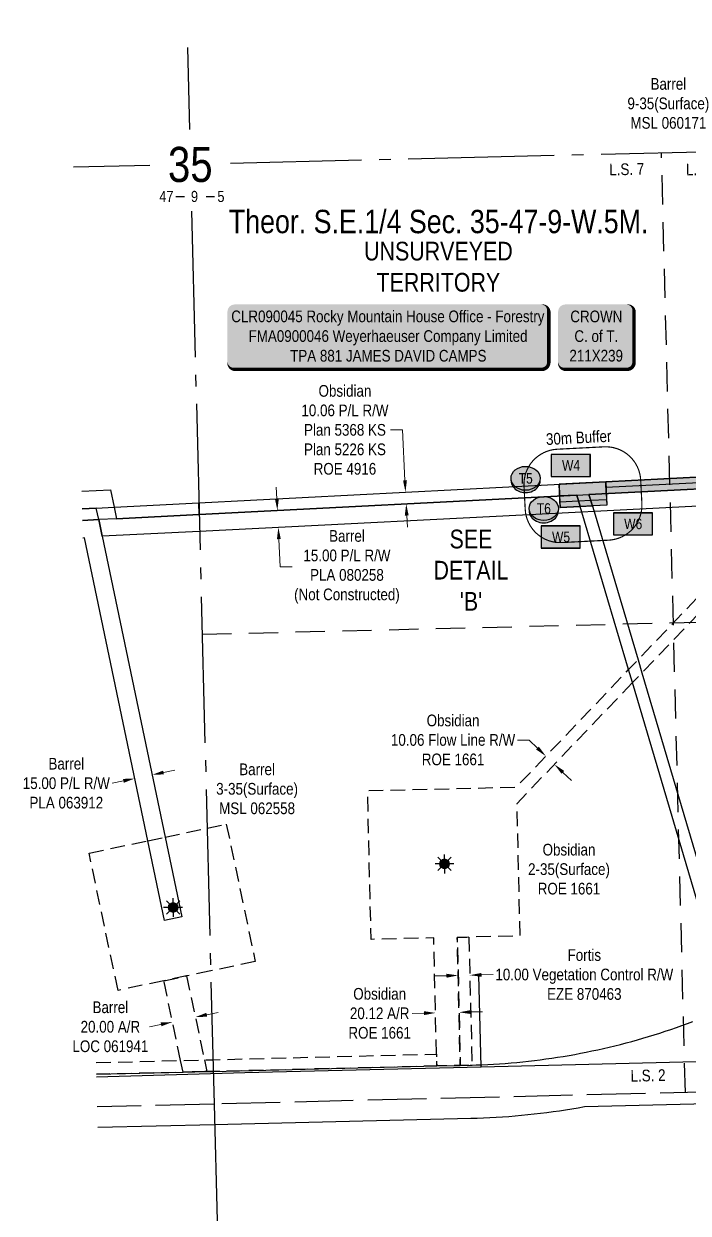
# Model space of a CAD drawing. Extents: x 618227 to 621713, y 5883152 to 5886003.
# Drawn here: x 619818 to 620386, y 5883752 to 5884770 of the extents above; entities that cross this region are included whole.
import ezdxf
from ezdxf.enums import TextEntityAlignment as Align

# ---------------------------------------------------------------- set-up
doc = ezdxf.new("R2010")
doc.units = 0
doc.header["$LTSCALE"] = 5
doc.header["$PDSIZE"] = 0.5
for name, pattern in [('foc-ACCESSROAD', [3.75, 2.5, -1.25]), ('foc-EZE', [3.75, 2.5, -1.25]), ('foc-FLOWLINE', [3.75, 2.5, -1.25]), ('foc-LSD', [8, 5, -3]), ('foc-QUARTERLINE', [33, 25, -3, 2, -3]), ('foc-UNSURVEYED', [12.5, 10, -2.5])]:
    doc.linetypes.add(name, pattern=pattern)
doc.layers.get('Defpoints').update_dxf_attribs({"color": 9})
for name, color, linetype in [('10', 1, 'Continuous'), ('9', 3, 'Continuous'), ('AS-OWNER', 7, 'Continuous'), ('AS-POWER', 104, 'foc-POWER'), ('AS-SURFACE IMPACT', 7, 'Continuous'), ('C-RW', 13, 'Continuous'), ('C-SYMBOL', 7, 'Continuous'), ('C-WS', 13, 'foc-ACCESSROAD'), ('C-WS-S', 13, 'Continuous'), ('DETAIL-T', 7, 'Continuous'), ('F-AR', 190, 'foc-ACCESSROAD'), ('F-EZE', 190, 'foc-FLOWLINE'), ('F-RW', 190, 'Continuous'), ('F-WS', 190, 'foc-ACCESSROAD'), ('F-WS-S', 190, 'Continuous'), ('L-QSEC', 8, 'foc-QUARTERLINE'), ('L-SECLBL', 7, 'Continuous'), ('L-SECTION-LSD', 7, 'foc-LSD'), ('L-TITLEDB', 4, 'Continuous'), ('L-UNS-T', 3, 'Continuous'), ('L-USEC', 7, 'foc-UNSURVEYED'), ('P-BUFFER OUTLINE 30m', 40, 'foc-EZE'), ('P-BUFFER-T', 40, 'Continuous'), ('P-CROSSINGS', 250, 'Continuous'), ('P-TEMP-BLOCKS', 250, 'Continuous'), ('P-TEMP-H', 41, 'Continuous'), ('P-TEMP_WORKSPACE', 46, 'Continuous'), ('P-WORKAREA', 113, 'Continuous'), ('P-WORKAREA-H', 111, 'Continuous')]:
    doc.layers.add(name, color=color, linetype=linetype)
for name, color, linetype, lineweight in [('C-AR-T', 13, 'Continuous', 9), ('C-RW-T', 13, 'Continuous', 9), ('C-WS-T', 13, 'Continuous', 9), ('F-AR-T', 190, 'Continuous', 9), ('F-EZE-T', 190, 'Continuous', 9), ('F-RW-T', 190, 'Continuous', 9), ('F-WS-T', 190, 'Continuous', 9)]:
    doc.layers.add(name, color=color, linetype=linetype, lineweight=lineweight)
doc.styles.add('100L', font='ARIALN.TTF', dxfattribs={"height": 11})
doc.styles.add('175L', font='ARIALN.TTF', dxfattribs={"height": 20})
doc.styles.add('80', font='ARIALN.TTF', dxfattribs={"height": 10})
doc.styles.add('80CG', font='ARIALN.TTF', dxfattribs={"height": 10})
doc.styles.add('80L', font='ARIALN.TTF', dxfattribs={"height": 10})
doc.styles.add('foc-LtypeFont', font='ARIALN.TTF', dxfattribs={"height": 7.35})
doc.styles.add('SIMPLEX', font='ARIALN.TTF')
doc.linetypes.add('foc-POWER', pattern='A,6,-1,["P",foc-LtypeFont,S=0.2,R=0,X=-0.625,Y=-0.75],-1.24,4', length=12.24)
doc.dimstyles.new('Compass 5 000', dxfattribs={"dimscale": 5, "dimtxt": 9, "dimasz": 2, "dimexe": 0.2, "dimexo": 0.0625, "dimgap": 0.5, "dimtad": 0, "dimtih": 1, "dimtoh": 1, "dimzin": 0, "dimdsep": 46, "dimtxsty": '80CG', "dimcen": 0.1, "dimse1": 1, "dimse2": 1, "dimclrd": 256, "dimclrt": 256, "dimaunit": 1, "dimadec": 4, "dimazin": 0, "dimtfac": 0.06, "dimtofl": 0, "dimtmove": 0, "dimatfit": 1, "dimfxl": 0.2, "dimtolj": 1, "dimtzin": 0, "dimlwd": -1, "dimarcsym": 0})

# ---------------------------------------------------------------- blocks, each defined once
blk = doc.blocks.new('L-SECLBL')
at = {"layer": '9', "color": 7}
for p, q in [((-5.1, -27.8), (-12.3, -27.8)), ((20.7, -27.8), (13.5, -27.8))]:
    blk.add_line(p, q, dxfattribs=at)
at = {"layer": '10', "color": 2, "style": 'SIMPLEX'}
blk.add_attdef('SEC', text='', height=30, dxfattribs=at).set_placement((0, 0), align=Align.MIDDLE)
at = {"layer": '10', "color": 5, "style": '80L'}
blk.add_attdef('TWP', text='', height=9.5, dxfattribs=at).set_placement((-14.4, -27.4), align=Align.MIDDLE_RIGHT)
blk.add_attdef('RGE', text='', height=9.5, dxfattribs=at).set_placement((3.6, -27.4), align=Align.MIDDLE_CENTER)
blk.add_attdef('MER', text='', height=9.5, dxfattribs=at).set_placement((23.2, -27.4), align=Align.MIDDLE_LEFT)
blk = doc.blocks.new('*D21')
at = {"layer": 'Defpoints', "color": 0, "transparency": 16777216}
for p in [(620189.3, 5883959.2), (620199.3, 5883959.5), (620199.3, 5883956)]:
    blk.add_point(p, dxfattribs=at)
at = {"layer": 'F-EZE-T', "transparency": 16777216}
for p, q in [((620209.3, 5883956.2), (620219.3, 5883956.5)), ((620179.4, 5883955.5), (620169.4, 5883955.3))]:
    blk.add_line(p, q, dxfattribs=at)
for points in [[(620179.3, 5883957.2), (620179.4, 5883953.8), (620189.4, 5883955.8)], [(620209.3, 5883957.9), (620209.4, 5883954.6), (620199.3, 5883956)]]:
    blk.add_solid(points, dxfattribs=at)
at = {"layer": 'F-EZE-T', "transparency": 16777216, "insert": (620297.3, 5883956.5), "char_height": 10, "attachment_point": 5, "style": '80CG'}
blk.add_mtext('\\A1;Fortis\\P10.00 Vegetation Control R/W\\PEZE 870463', dxfattribs=at)
blk = doc.blocks.new('*U23')
h = blk.add_hatch(color=255)
edge = h.paths.add_edge_path()
edge.add_line((-131.5, -28.5), (131.5, -28.5))
edge.add_arc((131.5, -22.5), 6, 270, 360)
edge.add_line((137.5, -22.5), (137.5, 21))
edge.add_arc((131.5, 21), 6, 0, 90)
edge.add_line((131.5, 27), (-131.5, 27))
edge.add_arc((-131.5, 21), 6, 90, 180)
edge.add_line((-137.5, 21), (-137.5, -22.5))
edge.add_arc((-131.5, -22.5), 6, 180, 270)
at = {"color": 44, "flags": 128}
blk.add_lwpolyline([(-131.5, -28.5, 3, 3, 0), (131.5, -28.5, 3, 3, 0.414214), (137.5, -22.5, 3, 3, 0), (137.5, 21, 3, 0, 0.414214), (131.5, 27, 0, 0, 0), (-131.5, 27, 0, 0, 0.414214), (-137.5, 21, 0, 0, 0), (-137.5, -22.5, 0, 3, 0.414214)], format="xyseb", close=True, dxfattribs=at)
at = {"color": 44, "style": '80'}
blk.add_attdef('ENTER_TEXT_001', (-36, -5), '', height=10, dxfattribs=at)
blk = doc.blocks.new('*D24')
at = {"layer": 'Defpoints', "color": 0, "transparency": 16777216}
for p in [(619942.7, 5883926.5), (619962.3, 5883930.6), (619944.9, 5883915.9)]:
    blk.add_point(p, dxfattribs=at)
at = {"layer": 'F-AR-T', "transparency": 16777216}
for p, q in [((619974.3, 5883922.1), (619984.1, 5883924.2)), ((619935.1, 5883913.9), (619925.3, 5883911.8))]:
    blk.add_line(p, q, dxfattribs=at)
for points in [[(619934.8, 5883915.5), (619935.5, 5883912.3), (619944.9, 5883915.9)], [(619973.9, 5883923.8), (619974.6, 5883920.5), (619964.5, 5883920.1)]]:
    blk.add_solid(points, dxfattribs=at)
at = {"layer": 'F-AR-T', "transparency": 16777216, "insert": (619891.8, 5883911.8), "char_height": 10, "attachment_point": 5, "style": '80CG'}
blk.add_mtext('\\A1;Barrel\\P20.00 A/R\\PLOC 061941', dxfattribs=at)
blk = doc.blocks.new('*D25')
at = {"layer": 'Defpoints', "color": 0, "transparency": 16777216}
for p in [(620048.4, 5884354.3), (620035.5, 5884339.1), (620049.1, 5884339.8)]:
    blk.add_point(p, dxfattribs=at)
at = {"layer": 'F-RW-T', "transparency": 16777216}
for p, q in [((620034.2, 5884363.6), (620033.7, 5884373.6)), ((620036, 5884329.1), (620037.2, 5884305.3)), ((620037.2, 5884305.3), (620047.2, 5884305.3))]:
    blk.add_line(p, q, dxfattribs=at)
for points in [[(620035.9, 5884363.7), (620032.6, 5884363.5), (620034.7, 5884353.6)], [(620037.6, 5884329.2), (620034.3, 5884329), (620035.5, 5884339.1)]]:
    blk.add_solid(points, dxfattribs=at)
at = {"layer": 'F-RW-T', "transparency": 16777216, "insert": (620094.2, 5884305.3), "char_height": 10, "attachment_point": 5, "style": '80CG'}
blk.add_mtext('\\A1;Barrel\\P15.00 P/L R/W\\PPLA 080258\\P(Not Constructed)', dxfattribs=at)
blk = doc.blocks.new('*D29')
at = {"layer": 'C-RW-T', "transparency": 16777216}
for p, q in [((620141.6, 5884422.5), (620131.6, 5884422.5)), ((620143.8, 5884379.3), (620141.6, 5884422.5)), ((620145.4, 5884349.3), (620145.9, 5884339.3))]:
    blk.add_line(p, q, dxfattribs=at)
for points in [[(620145.5, 5884379.4), (620142.2, 5884379.2), (620144.3, 5884369.3)], [(620147, 5884349.4), (620143.7, 5884349.2), (620144.9, 5884359.3)]]:
    blk.add_solid(points, dxfattribs=at)
at = {"layer": 'Defpoints', "color": 0, "transparency": 16777216}
for p in [(620183.1, 5884371.3), (620144.9, 5884359.3), (620183.6, 5884361.2)]:
    blk.add_point(p, dxfattribs=at)
at = {"layer": 'C-RW-T', "transparency": 16777216, "insert": (620092.5, 5884422.5), "char_height": 10, "attachment_point": 5, "style": '80CG'}
blk.add_mtext('\\A1;Obsidian\\P10.06 P/L R/W\\PPlan 5368 KS\\PPlan 5226 KS\\PROE 4916', dxfattribs=at)
blk = doc.blocks.new('*D30')
at = {"layer": 'C-AR-T', "transparency": 16777216}
for p, q in [((620250, 5884157.2), (620240, 5884157.2)), ((620257.2, 5884150.3), (620250, 5884157.2)), ((620278.9, 5884129.5), (620286.2, 5884122.6))]:
    blk.add_line(p, q, dxfattribs=at)
for points in [[(620258.4, 5884151.5), (620256, 5884149.1), (620264.4, 5884143.4)], [(620280.1, 5884130.7), (620277.8, 5884128.3), (620271.7, 5884136.4)]]:
    blk.add_solid(points, dxfattribs=at)
at = {"layer": 'Defpoints', "color": 0, "transparency": 16777216}
for p in [(620281.4, 5884161.2), (620288.7, 5884154.2), (620264.4, 5884143.4)]:
    blk.add_point(p, dxfattribs=at)
at = {"layer": 'C-AR-T', "transparency": 16777216, "insert": (620185, 5884157.2), "char_height": 10, "attachment_point": 5, "style": '80CG'}
blk.add_mtext('\\A1;Obsidian\\P10.06 Flow Line R/W\\PROE 1661', dxfattribs=at)
blk = doc.blocks.new('*U43')
h = blk.add_hatch(color=255)
edge = h.paths.add_edge_path()
edge.add_line((-26.5, -28.5), (26.5, -28.5))
edge.add_arc((26.5, -22.5), 6, 270, 360)
edge.add_line((32.5, -22.5), (32.5, 21))
edge.add_arc((26.5, 21), 6, 0, 90)
edge.add_line((26.5, 27), (-26.5, 27))
edge.add_arc((-26.5, 21), 6, 90, 180)
edge.add_line((-32.5, 21), (-32.5, -22.5))
edge.add_arc((-26.5, -22.5), 6, 180, 270)
at = {"color": 14, "flags": 128}
blk.add_lwpolyline([(-26.5, -28.5, 3, 3, 0), (26.5, -28.5, 3, 3, 0.414214), (32.5, -22.5, 3, 3, 0), (32.5, 21, 3, 0, 0.414214), (26.5, 27, 0, 0, 0), (-26.5, 27, 0, 0, 0.414214), (-32.5, 21, 0, 0, 0), (-32.5, -22.5, 0, 3, 0.414214)], format="xyseb", close=True, dxfattribs=at)
at = {"color": 14, "style": '80'}
blk.add_attdef('ENTER_TEXT_001', (-26.8, -4.9), '', height=10, dxfattribs=at)
blk = doc.blocks.new('GAS')
h = blk.add_hatch(color=255)
h.dxf.hatch_style = 1
edge = h.paths.add_edge_path()
edge.add_arc((0, 0), 0.9, 0, 360)
for p, q in [((-0.81, 0), (-1.62, 0)), ((-0.57, 0.57), (-1.14, 1.14)), ((0, 0.81), (0, 1.62)), ((0.57, 0.57), (1.14, 1.14)), ((1.62, 0), (0.81, 0)), ((-0.57, -0.57), (-1.14, -1.14)), ((0, -0.81), (0, -1.62)), ((1.14, -1.14), (0.57, -0.57))]:
    blk.add_line(p, q)
blk.add_circle((0, 0), 0.8)
blk = doc.blocks.new('Well_proximity')
h = blk.add_hatch(color=191)
h.dxf.hatch_style = 1
edge = h.paths.add_edge_path()
edge.add_ellipse((0, 0), major_axis=(-12.5, 0), ratio=0.816297, start_angle=0, end_angle=360)
h = blk.add_hatch(color=250)
h.dxf.hatch_style = 1
edge = h.paths.add_edge_path()
edge.add_ellipse((0, -2), major_axis=(-12.5, 0), ratio=0.816297, start_angle=0, end_angle=180)
edge.add_line((12.5, -2), (12.5, 0))
edge.add_ellipse((0, 0), major_axis=(-12.5, 0), ratio=0.816297, start_angle=0, end_angle=180, ccw=False)
edge.add_line((-12.5, 0), (-12.5, -2))
at = {"color": 250}
blk.add_ellipse((0, 0), major_axis=(-12.5, 0), ratio=0.816297, dxfattribs=at)
blk.add_ellipse((0, -2), major_axis=(-12.5, 0), ratio=0.816297, start_param=0, end_param=3.141593, dxfattribs=at)
at = {"color": 250, "style": '80L'}
blk.add_attdef('CROSSING', text='', height=9, dxfattribs=at).set_placement((0.1, 0), align=Align.MIDDLE_CENTER)
blk = doc.blocks.new('Temp_Area')
h = blk.add_hatch(color=191)
h.dxf.hatch_style = 1
h.paths.add_polyline_path([(-16.8, -9.4), (16.3, -9.4), (16.3, 9.1), (-16.8, 9.1)])
at = {"color": 250}
for points in [[(-17, -9.6), (16.5, -9.6), (16.5, 9.3), (-17, 9.3)], [(-16.9, -9.5), (16.4, -9.5), (16.4, 9.2), (-16.9, 9.2)]]:
    blk.add_lwpolyline(points, close=True, dxfattribs=at)
at = {"color": 250, "style": '80L'}
blk.add_attdef('TEMPORARY', text='', height=9, dxfattribs=at).set_placement((0, -0.1), align=Align.MIDDLE_CENTER)
blk = doc.blocks.new('Temp_Area3')
h = blk.add_hatch(color=111)
h.dxf.hatch_style = 1
h.paths.add_polyline_path([(-16.8, -9.4), (16.3, -9.4), (16.3, 9.1), (-16.8, 9.1)])
at = {"color": 250}
for points in [[(-17, -9.6), (16.5, -9.6), (16.5, 9.3), (-17, 9.3)], [(-16.9, -9.5), (16.4, -9.5), (16.4, 9.2), (-16.9, 9.2)]]:
    blk.add_lwpolyline(points, close=True, dxfattribs=at)
at = {"color": 250, "style": '80L'}
blk.add_attdef('TEMPORARY', text='', height=9, dxfattribs=at).set_placement((0, -0.1), align=Align.MIDDLE_CENTER)
blk = doc.blocks.new('*D51')
at = {"layer": 'C-AR-T', "transparency": 16777216}
for p, q in [((620160, 5883923.5), (620150, 5883923.3)), ((620200.1, 5883924.5), (620210.1, 5883924.7))]:
    blk.add_line(p, q, dxfattribs=at)
at = {"layer": 'C-AR-T', "linetype": 'Continuous', "transparency": 16777216}
for points in [[(620200.1, 5883926.1), (620200.2, 5883922.8), (620190.1, 5883924.2)], [(620160, 5883925.2), (620160, 5883921.8), (620170, 5883923.7)]]:
    blk.add_solid(points, dxfattribs=at)
at = {"layer": 'Defpoints', "color": 0, "linetype": 'Continuous', "transparency": 16777216}
for p in [(620170, 5883924.8), (620170, 5883923.7), (620190.1, 5883925.2)]:
    blk.add_point(p, dxfattribs=at)
at = {"layer": 'C-AR-T', "linetype": 'Continuous', "transparency": 16777216, "insert": (620122.2, 5883923.3), "char_height": 10, "attachment_point": 5, "style": '80CG'}
blk.add_mtext('\\A1;Obsidian\\P20.12 A/R\\PROE 1661', dxfattribs=at)
blk = doc.blocks.new('*D52')
at = {"layer": 'Defpoints', "color": 0, "linetype": 'Continuous', "transparency": 16777216}
for p in [(619902.3, 5884174), (619917.1, 5884177.1), (619927.5, 5884127.4)]:
    blk.add_point(p, dxfattribs=at)
at = {"layer": 'F-RW-T', "transparency": 16777216}
for p, q in [((619937.3, 5884129.4), (619947, 5884131.5)), ((619903, 5884122.2), (619893.2, 5884120.2))]:
    blk.add_line(p, q, dxfattribs=at)
at = {"layer": 'F-RW-T', "linetype": 'Continuous', "transparency": 16777216}
for points in [[(619936.9, 5884131), (619937.6, 5884127.8), (619927.5, 5884127.4)], [(619902.6, 5884123.9), (619903.3, 5884120.6), (619912.7, 5884124.3)]]:
    blk.add_solid(points, dxfattribs=at)
at = {"layer": 'F-RW-T', "linetype": 'Continuous', "transparency": 16777216, "insert": (619854.1, 5884120.2), "char_height": 10, "attachment_point": 5, "style": '80CG'}
blk.add_mtext('\\A1;Barrel\\P15.00 P/L R/W\\PPLA 063912', dxfattribs=at)

msp = doc.modelspace()

# ---------------------------------------------------------------- hatches: boundary and pattern name
at = {"layer": 'P-TEMP-H'}
for points in [[(620276.162, 5884366.003), (620276.672, 5884356.073), (620293.831, 5884356.955), (620290.964, 5884366.763)], [(620301.293, 5884367.294), (620316.094, 5884368.056), (620316.605, 5884358.126), (620304.2, 5884357.488)]]:
    msp.add_hatch(color=256, dxfattribs=at).paths.add_polyline_path(points)
at = {"layer": 'P-WORKAREA-H'}
h = msp.add_hatch(color=256, dxfattribs=at)
h.dxf.hatch_style = 1
h.paths.add_polyline_path([(620664.31, 5884455.294), (620654.295, 5884455.045), (620651.822, 5884395.383), (620512.64, 5884388.221), (620497.821, 5884387.458), (620315.579, 5884378.092), (620316.092, 5884368.109), (620498.335, 5884377.475), (620513.154, 5884378.238), (620661.433, 5884385.868)])
h = msp.add_hatch(color=256, dxfattribs=at)
h.dxf.hatch_style = 1
h.paths.add_polyline_path([(620275.646, 5884376.039), (620276.162, 5884366.003), (620290.964, 5884366.763), (620293.831, 5884356.955), (620304.2, 5884357.488), (620301.293, 5884367.294), (620316.094, 5884368.056), (620315.579, 5884378.092)])

# ---------------------------------------------------------------- linework, layer by layer
at = {"layer": 'AS-POWER', "flags": 128}
msp.add_lwpolyline([(619879.929, 5883869.019), (620006.715, 5883872.586), (620208.956, 5883877.456), (620206.904, 5883955.884)], dxfattribs=at)
at = {"layer": 'C-RW'}
for points in [[(620416.185, 5883944.421), (620338.545, 5884206.276), (620335.231, 5884217.444), (620295.22, 5884352.202), (620290.964, 5884366.764), (619967.754, 5884350.147), (619967.5, 5884360.202), (620497.821, 5884387.458)], [(620480.485, 5884376.502), (620301.293, 5884367.295), (620301.293, 5884367.295), (620305.611, 5884352.73), (620343.238, 5884225.817), (620346.551, 5884214.643), (620426.093, 5883946.374)]]:
    msp.add_lwpolyline(points, dxfattribs=at)
at = {"layer": 'Defpoints', "color": 1}
msp.add_lwpolyline([(620659.302, 5884455.17), (620656.628, 5884390.626), (620512.897, 5884383.229), (620498.078, 5884382.467), (620315.835, 5884373.1)], dxfattribs=at)
at = {"layer": 'Defpoints', "color": 2, "flags": 128}
msp.add_lwpolyline([(620276.672, 5884356.073), (620275.646, 5884376.039), (620315.579, 5884378.092), (620316.605, 5884358.126), (620276.672, 5884356.073)], dxfattribs=at)
at = {"layer": 'Defpoints', "color": 4, "flags": 128}
for points in [[(620302.746, 5884362.391), (620316.35, 5884363.091)], [(620276.417, 5884361.038), (620292.397, 5884361.859)], [(620292.397, 5884361.859), (620302.746, 5884362.391)]]:
    msp.add_lwpolyline(points, dxfattribs=at)
at = {"layer": 'F-AR'}
msp.add_lwpolyline([(619972.197, 5883883.472), (619974.295, 5883873.515), (619953.96, 5883873.02), (619951.861, 5883882.977), (619937.48, 5883951.202), (619957.051, 5883955.328), (619972.197, 5883883.472)], close=True, dxfattribs=at)
at = {"layer": 'F-EZE', "flags": 128}
msp.add_lwpolyline([(620198.549, 5883988.609), (620201.22, 5883879.041), (620199.715, 5883879.004), (620191.206, 5883878.795), (620188.574, 5883988.37), (620198.549, 5883988.609)], close=True, dxfattribs=at)
msp.add_lwpolyline([(619879.62, 5883881.219), (619951.861, 5883882.977), (619972.197, 5883883.472), (619979.554, 5883883.652), (620170.835, 5883888.523), (620171.08, 5883878.305), (619979.807, 5883873.649), (619974.295, 5883873.515), (619953.96, 5883873.02), (619879.873, 5883871.217)], dxfattribs=at)
at = {"layer": 'F-RW'}
for points in [[(619867.254, 5884370.077), (619891.77, 5884371.337), (619894.917, 5884356.465), (619897.023, 5884346.507), (619967.754, 5884350.147), (620290.964, 5884366.763), (620301.293, 5884367.294), (620480.485, 5884376.501), (620487.698, 5884376.872), (620495.12, 5884377.254), (620502.511, 5884377.634), (620682.842, 5884386.907), (620705.095, 5884388.053), (620747.631, 5884390.241), (620757.621, 5884390.755), (620759.633, 5884390.858), (620773.526, 5884391.572), (620803.661, 5884393.117), (620805.864, 5884393.23), (620815.984, 5884393.748), (621017.366, 5884404.065), (621395.395, 5884403.038)], [(621700.274, 5884387.328), (621600.271, 5884387.597), (621405.853, 5884388.113), (621395.783, 5884388.14), (621017.583, 5884389.166), (620814.343, 5884378.765), (620804.04, 5884378.238), (620773.906, 5884376.696), (620757.689, 5884375.865), (620747.844, 5884375.359), (620690.05, 5884372.399), (620667.805, 5884371.26), (620487.587, 5884362.037), (620480.24, 5884361.661), (620472.786, 5884361.28), (620305.611, 5884352.73), (620295.093, 5884352.195), (619968.12, 5884335.675), (619884.793, 5884331.465), (619881.797, 5884345.724), (619879.721, 5884355.684), (619867.634, 5884355.063)], [(619867.634, 5884355.063), (619879.721, 5884355.684), (619894.917, 5884356.465), (619967.5, 5884360.202), (619967.754, 5884350.147), (619897.023, 5884346.507), (619881.797, 5884345.724), (619867.888, 5884345.009)], [(619867.888, 5884345.009), (619881.797, 5884345.724), (619884.793, 5884331.465), (619938.605, 5884074.075), (619952.88, 5884005.916), (619938.199, 5884002.842), (619923.927, 5884070.982), (619869.665, 5884330.075), (619868.268, 5884330.004)]]:
    msp.add_lwpolyline(points, dxfattribs=at)
at = {"layer": 'F-WS'}
msp.add_lwpolyline([(619937.48, 5883951.202), (619898.34, 5883942.954), (619873.588, 5884060.373), (619923.927, 5884070.982), (619938.605, 5884074.075), (619974.546, 5884081.65), (619991.008, 5884085.12), (620015.76, 5883967.704), (619977.632, 5883959.668), (619957.051, 5883955.328), (619937.48, 5883951.202)], close=True, dxfattribs=at)
at = {"layer": 'L-QSEC'}
for p, q in [((619957.65, 5884749.596), (619959.419, 5884679.645)), ((620766.443, 5884669.262), (619994.674, 5884650.503)), ((619925.438, 5884648.82), (619860.243, 5884647.235)), ((619961.188, 5884609.693), (619980.513, 5883845.739)), ((619980.513, 5883845.739), (619983.041, 5883745.808))]:
    msp.add_line(p, q, dxfattribs=at)
at = {"layer": 'L-SECTION-LSD'}
for p, q in [((620383.73, 5883855.595), (620363.31, 5884659.463)), ((619970.345, 5884247.702), (620776.695, 5884267.357))]:
    msp.add_line(p, q, dxfattribs=at)
at = {"layer": 'L-TITLEDB'}
msp.add_lwpolyline([(620426.143, 5883846.414), (620297.387, 5883843.28), (620292.04, 5883842.327), (620286.685, 5883841.421), (620281.322, 5883840.561), (620275.952, 5883839.748), (620270.575, 5883838.982), (620265.192, 5883838.262), (620259.802, 5883837.59), (620254.407, 5883836.964), (620249.007, 5883836.386), (620243.602, 5883835.854), (620238.192, 5883835.37), (620232.779, 5883834.932), (620227.361, 5883834.542), (620221.941, 5883834.198), (620216.518, 5883833.902), (620211.093, 5883833.654), (620205.665, 5883833.452), (620200.236, 5883833.297), (619980.963, 5883827.96), (619881.029, 5883825.527)], dxfattribs=at)
at = {"layer": 'L-USEC'}
for p, q in [((620786.947, 5883865.452), (619980.513, 5883845.739)), ((619980.513, 5883845.739), (619880.58, 5883843.297))]:
    msp.add_line(p, q, dxfattribs=at)
at = {"layer": 'P-BUFFER OUTLINE 30m', "const_width": 1}
msp.add_lwpolyline([(620245.696, 5884374.5), (620246.723, 5884354.534, 0.41421356), (620278.211, 5884326.124), (620318.144, 5884328.176, 0.41421356), (620346.554, 5884359.665), (620345.528, 5884379.631, 0.41421356), (620314.039, 5884408.041), (620274.107, 5884405.989, 0.41421356)], format="xyb", close=True, dxfattribs=at)
at = {"layer": 'P-TEMP_WORKSPACE'}
for points in [[(620276.162, 5884366.003), (620276.672, 5884356.073), (620293.831, 5884356.955), (620290.964, 5884366.763)], [(620301.293, 5884367.294), (620316.094, 5884368.056), (620316.605, 5884358.126), (620304.2, 5884357.488)]]:
    msp.add_lwpolyline(points, close=True, dxfattribs=at)
at = {"layer": 'P-WORKAREA'}
msp.add_lwpolyline([(620275.646, 5884376.039), (620276.162, 5884366.003), (620290.964, 5884366.763), (620293.831, 5884356.955), (620304.2, 5884357.488), (620301.293, 5884367.294), (620316.094, 5884368.056), (620315.579, 5884378.092)], close=True, dxfattribs=at)

# ---------------------------------------------------------------- block references
at = {"layer": 'AS-OWNER', "color": 2}
ref = msp.add_blockref('*U43', (620307.364, 5884502.827), dxfattribs=dict(at, xscale=0.999634, yscale=0.999634, zscale=0.999634))
ref.add_attrib('ENTER_TEXT_001', 'CROWN', (620285.312, 5884514.595), dxfattribs={"layer": '0', "color": 14, "height": 9.9963, "style": '80'})
ref.add_attrib('ENTER_TEXT_002', 'C. of T.', (620288.807, 5884497.757), dxfattribs={"layer": '0', "color": 14, "height": 9.9963, "style": '80'})
ref.add_attrib('ENTER_TEXT_003', '211X239', (620284.538, 5884481.056), dxfattribs={"layer": '0', "color": 14, "height": 9.9963, "style": '80'})
at = {"layer": 'AS-SURFACE IMPACT'}
ref = msp.add_blockref('*U23', (620129.446, 5884502.827), dxfattribs=dict(at, xscale=0.999634, yscale=0.999634, zscale=0.999634))
ref.add_attrib('ENTER_TEXT_001', 'CLR090045 Rocky Mountain House Office - Forestry', (619995.239, 5884514.663), dxfattribs={"layer": '0', "color": 44, "height": 9.99634, "style": '80'})
ref.add_attrib('ENTER_TEXT_002', 'FMA0900046 Weyerhaeuser Company Limited', (620010.035, 5884497.825), dxfattribs={"layer": '0', "color": 44, "height": 9.99634, "style": '80'})
ref.add_attrib('ENTER_TEXT_003', 'TPA 881 JAMES DAVID CAMPS', (620045.602, 5884480.987), dxfattribs={"layer": '0', "color": 44, "height": 9.99634, "style": '80'})
at = {"layer": 'C-WS-S', "xscale": 4.99817, "yscale": 4.99817, "zscale": 4.99817}
msp.add_blockref('GAS', (620177.642, 5884051.223), dxfattribs=at)
at = {"layer": 'F-WS-S', "xscale": 4.99817, "yscale": 4.99817, "zscale": 4.99817}
msp.add_blockref('GAS', (619945.482, 5884013.915), dxfattribs=at)
at = {"layer": 'L-SECLBL', "color": 2, "xscale": 0.999634, "yscale": 0.999634, "zscale": 0.999634}
msp.add_blockref('L-SECLBL', (619960.177, 5884649.664), dxfattribs=at).add_auto_attribs({'SEC': '35', 'TWP': '47', 'RGE': '9', 'MER': '5'})
at = {"layer": 'P-CROSSINGS', "color": 6, "xscale": 0.999634, "yscale": 0.999634, "zscale": 0.999634}
for p, values in [((620247.066, 5884381.088), {'CROSSING': 'T5'}), ((620262.581, 5884355.26), {'CROSSING': 'T6'})]:
    msp.add_blockref('Well_proximity', p, dxfattribs=at).add_auto_attribs(values)
at = {"layer": 'P-TEMP-BLOCKS', "xscale": 0.999634, "yscale": 0.999634, "zscale": 0.999634}
for name, p, values in [('Temp_Area3', (620285.963, 5884392.25), {'TEMPORARY': 'W4'}), ('Temp_Area', (620339.121, 5884342.213), {'TEMPORARY': 'W6'}), ('Temp_Area', (620277.382, 5884331.071), {'TEMPORARY': 'W5'})]:
    msp.add_blockref(name, p, dxfattribs=at).add_auto_attribs(values)

# ---------------------------------------------------------------- texts
at = {"layer": 'C-SYMBOL', "color": 3, "style": '175L'}
msp.add_text('Theor. S.E.1/4 Sec. 35-47-9-W.5M.', height=19.99268, dxfattribs=at).set_placement((620172.656, 5884584.818), align=Align.BOTTOM_CENTER)
at = {"layer": 'C-WS-T', "insert": (620284.189, 5884046.648), "char_height": 9.99634, "width": 69.41292, "attachment_point": 5, "style": '80CG'}
msp.add_mtext('\\A1;Obsidian\\P2-35(Surface)\\PROE 1661', dxfattribs=at)
at = {"layer": 'DETAIL-T', "color": 3, "insert": (620200.326, 5884302.514), "char_height": 15.9941, "width": 63.61283, "attachment_point": 5, "style": '80CG'}
msp.add_mtext("SEE\\PDETAIL\\P'B'", dxfattribs=at)
at = {"layer": 'F-WS-T', "char_height": 9.99634, "width": 69.41292, "attachment_point": 5, "style": '80CG'}
for s, insert in [('\\A1;Barrel\\P9-35(Surface)\\PMSL 060171', (620369.217, 5884701.81)), ('\\A1;Barrel\\P3-35(Surface)\\PMSL 062558', (620017.318, 5884115.38))]:
    msp.add_mtext(s, dxfattribs=dict(at, insert=insert))
at = {"layer": 'L-UNS-T', "color": 3, "insert": (620172.46, 5884562.04), "char_height": 15.99414, "attachment_point": 5, "style": '80L'}
msp.add_mtext_dynamic_manual_height_columns('UNSURVEYED TERRITORY', width=126.41375, gutter_width=47.5, heights=[0], dxfattribs=at)

# ---------------------------------------------------------------- dimensions: what is measured, and where the dimension line sits
at = {"layer": 'C-AR-T'}
dim = msp.add_linear_dim(base=(620264.428, 5884143.416), p1=(620288.726, 5884154.216), p2=(620281.431, 5884161.193), angle=136.276284, text='Obsidian\\P10.06 Flow Line R/W\\PROE 1661', dimstyle='Compass 5 000', dxfattribs=at)
dim.commit()
dim.dimension.update_dxf_attribs({"geometry": '*D30', "text_midpoint": (620184.975, 5884157.239), "dimtype": 161})
at = {"layer": 'C-AR-T', "linetype": 'Continuous'}
dim = msp.add_aligned_dim(p1=(620190.09, 5883925.243), p2=(620169.964, 5883924.76), distance=1.028, text='Obsidian\\P20.12 A/R\\PROE 1661', dimstyle='Compass 5 000', dxfattribs=at)
dim.commit()
dim.dimension.update_dxf_attribs({"geometry": '*D51', "text_midpoint": (620122.249, 5883923.252)})
at = {"layer": 'C-RW-T'}
dim = msp.add_linear_dim(base=(620144.864, 5884359.253), p1=(620183.092, 5884371.283), p2=(620183.608, 5884361.245), angle=272.943014, text='Obsidian\\P10.06 P/L R/W\\PPlan 5368 KS\\PPlan 5226 KS\\PROE 4916', dimstyle='Compass 5 000', dxfattribs=at)
dim.commit()
dim.dimension.update_dxf_attribs({"geometry": '*D29', "text_midpoint": (620092.529, 5884422.458), "dimtype": 161})
at = {"layer": 'F-AR-T'}
dim = msp.add_linear_dim(base=(619944.912, 5883915.946), p1=(619962.264, 5883930.596), p2=(619942.693, 5883926.471), angle=191.903687, text='Barrel\\P20.00 A/R\\PLOC 061941', dimstyle='Compass 5 000', dxfattribs=at)
dim.commit()
dim.dimension.update_dxf_attribs({"geometry": '*D24', "text_midpoint": (619891.829, 5883911.821), "dimtype": 161})
at = {"layer": 'F-EZE-T'}
dim = msp.add_linear_dim(base=(620199.344, 5883956.001), p1=(620189.274, 5883959.229), p2=(620199.259, 5883959.472), angle=1.396572, text='Fortis\\P10.00 Vegetation Control R/W\\PEZE 870463', dimstyle='Compass 5 000', dxfattribs=at)
dim.commit()
dim.dimension.update_dxf_attribs({"geometry": '*D21', "text_midpoint": (620297.271, 5883956.489), "dimtype": 161})
at = {"layer": 'F-RW-T'}
dim = msp.add_linear_dim(base=(620035.462, 5884339.077), p1=(620048.361, 5884354.291), p2=(620049.095, 5884339.766), angle=272.89242, text='Barrel\\P15.00 P/L R/W\\PPLA 080258\\P(Not Constructed)', dimstyle='Compass 5 000', dxfattribs=at)
dim.commit()
dim.dimension.update_dxf_attribs({"geometry": '*D25', "text_midpoint": (620094.178, 5884305.289), "dimtype": 161})
at = {"layer": 'F-RW-T', "linetype": 'Continuous'}
dim = msp.add_linear_dim(base=(619927.466, 5884127.357), p1=(619902.346, 5884174.026), p2=(619917.065, 5884177.104), angle=11.808793, text='Barrel\\P15.00 P/L R/W\\PPLA 063912', dimstyle='Compass 5 000', dxfattribs=at)
dim.commit()
dim.dimension.update_dxf_attribs({"geometry": '*D52', "text_midpoint": (619854.084, 5884120.187), "dimtype": 161})

# ---------------------------------------------------------------- next in the draw order: texts
at = {"layer": 'L-SECTION-LSD', "attachment_point": 1, "rotation": 1.396343, "style": '100L', "bg_fill": 3, "box_fill_scale": 1.5, "bg_fill_color": 256, "bg_fill_transparency": 0}
for s, width, insert, char_height in [('\\pi2.3166;L.S. 7', 30.88047, (620316.207, 5884650.151), 9.99634), ('L.S. 8', 30.40114, (620384.142, 5884650.151), 9.9963), ('\\pi2.1509;L.S. 2', 30.65342, (620334.572, 5883874.761), 9.99634)]:
    msp.add_mtext_dynamic_manual_height_columns(s, width=width, gutter_width=55, heights=[0], dxfattribs=dict(at, insert=insert, char_height=char_height))

# ---------------------------------------------------------------- next in the draw order: linework, layer by layer
at = {"layer": 'AS-POWER', "flags": 128}
msp.add_lwpolyline([(620208.956, 5883877.456), (620819.119, 5883892.826), (620816.223, 5884058.836), (620813.586, 5884252.23), (620809.463, 5884459.797), (620805.968, 5884551.401), (620801.473, 5884763.264), (620801.054, 5884769.984)], dxfattribs=at)
at = {"layer": 'C-WS', "flags": 128}
msp.add_lwpolyline([(620338.545, 5884206.276), (620239.425, 5884102.697), (620242.141, 5883989.656), (620198.549, 5883988.609), (620188.574, 5883988.37), (620191.206, 5883878.795), (620171.08, 5883878.305), (620170.835, 5883888.523), (620168.448, 5883987.886), (620114.88, 5883986.599), (620111.823, 5884113.86), (620239.084, 5884116.916), (620335.227, 5884217.44), (620343.238, 5884225.817), (620472.786, 5884361.28), (620487.698, 5884376.872), (620497.821, 5884387.458), (620507.706, 5884397.795), (620522.145, 5884398.154), (620512.641, 5884388.221), (620502.511, 5884377.634), (620487.587, 5884362.037), (620346.551, 5884214.643), (620338.545, 5884206.276)], close=True, dxfattribs=at)
at = {"layer": 'L-TITLEDB'}
msp.add_lwpolyline([(619879.873, 5883871.217), (619953.96, 5883873.02), (619974.295, 5883873.515), (619979.807, 5883873.649), (620171.08, 5883878.305), (620191.206, 5883878.795), (620199.715, 5883879.004), (620201.22, 5883879.041), (620204.712, 5883879.148), (620209.707, 5883879.339), (620214.7, 5883879.572), (620219.692, 5883879.85), (620224.681, 5883880.169), (620229.667, 5883880.533), (620234.648, 5883880.939), (620239.627, 5883881.388), (620244.602, 5883881.88), (620249.572, 5883882.415), (620254.537, 5883882.993), (620259.498, 5883883.614), (620264.452, 5883884.278), (620269.401, 5883884.985), (620274.343, 5883885.734), (620279.279, 5883886.526), (620284.208, 5883887.361), (620289.129, 5883888.237), (620294.042, 5883889.158), (620298.948, 5883890.119), (620303.845, 5883891.124), (620308.733, 5883892.171), (620313.612, 5883893.259), (620318.481, 5883894.39), (620323.34, 5883895.564), (620328.189, 5883896.779), (620333.028, 5883898.035), (620337.855, 5883899.334), (620342.671, 5883900.674), (620347.475, 5883902.056), (620352.267, 5883903.479), (620357.046, 5883904.944), (620361.813, 5883906.45), (620366.567, 5883907.997), (620371.306, 5883909.585), (620376.032, 5883911.214), (620380.745, 5883912.884), (620385.442, 5883914.593), (620390.124, 5883916.344)], dxfattribs=at)

# ---------------------------------------------------------------- next in the draw order: texts
at = {"layer": 'P-BUFFER-T', "insert": (620264.246, 5884419.527), "char_height": 9.9963, "width": 56.27312, "attachment_point": 1, "rotation": 2.942209, "style": '80L', "bg_fill": 3, "box_fill_scale": 1.15, "bg_fill_color": 256, "bg_fill_true_color": 256, "bg_fill_transparency": 0}
msp.add_mtext('30m Buffer', dxfattribs=at)

# ---------------------------------------------------------------- next in the draw order: linework, layer by layer
at = {"layer": 'P-WORKAREA'}
msp.add_lwpolyline([(620664.31, 5884455.294), (620654.295, 5884455.045), (620651.822, 5884395.383), (620512.64, 5884388.221), (620497.821, 5884387.458), (620315.579, 5884378.092), (620316.092, 5884368.109), (620498.335, 5884377.475), (620513.154, 5884378.238), (620661.433, 5884385.868)], close=True, dxfattribs=at)

doc.saveas('drawing.dxf')
